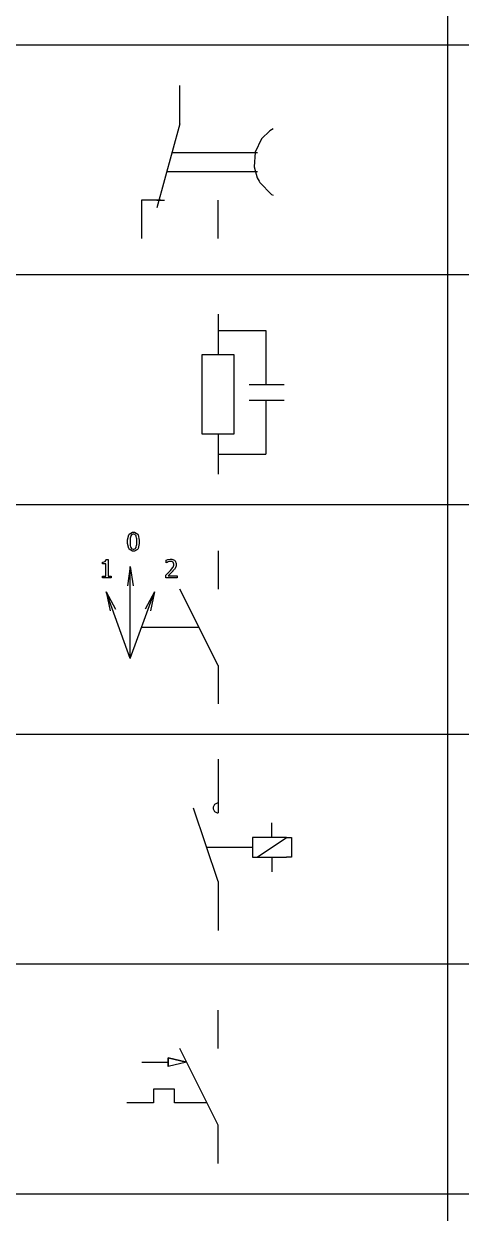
# Model space of a CAD drawing. Header units: millimetres. Extents: x 1974 to 2099, y 1386 to 1555.
# Drawn here: x 2084.14 to 2086.15, y 1476.05 to 1481.52 of the extents above; entities that cross this region are included whole.
import ezdxf

# ---------------------------------------------------------------- set-up
doc = ezdxf.new("R2010")
doc.units = ezdxf.units.MM
doc.layers.add('TEXTO', color=4, linetype='Continuous')

msp = doc.modelspace()

# ---------------------------------------------------------------- linework, layer by layer
at = {"layer": 'TEXTO', "color": 0}
for p, q in [((2086.0852, 1489.868), (2086.0852, 1472.9723)), ((2098.7779, 1481.4202), (2069.8934, 1481.4202)), ((2084.8532, 1481.0594), (2084.8532, 1481.2354)), ((2084.8532, 1481.0594), (2084.7476, 1480.6722)), ((2085.282, 1481.0358), (2085.2671, 1481.0273)), ((2085.2296, 1480.9896), (2085.2, 1480.929)), ((2085.2671, 1481.0273), (2085.2296, 1480.9896)), ((2084.8172, 1480.9273), (2085.2108, 1480.9273)), ((2085.2, 1480.929), (2085.1952, 1480.8616)), ((2084.7932, 1480.8393), (2085.2108, 1480.8393)), ((2085.1952, 1480.8616), (2085.209, 1480.8102)), ((2085.209, 1480.8102), (2085.2176, 1480.7954)), ((2085.2176, 1480.7954), (2085.2214, 1480.7887)), ((2085.2214, 1480.7887), (2085.2753, 1480.7348)), ((2084.7652, 1480.7074), (2084.6772, 1480.7074)), ((2084.6772, 1480.7074), (2084.6772, 1480.5314)), ((2084.7476, 1480.7074), (2084.7828, 1480.7074)), ((2085.0292, 1480.5314), (2085.0292, 1480.7074)), ((2085.2753, 1480.7348), (2085.282, 1480.7309)), ((2098.7779, 1480.3642), (2069.8934, 1480.3642)), ((2085.0292, 1480.1839), (2085.0292, 1479.9995)), ((2085.0292, 1480.1093), (2085.2486, 1480.1093)), ((2085.2486, 1480.1093), (2085.2486, 1479.8615)), ((2084.956, 1479.9995), (2085.1024, 1479.9995)), ((2084.956, 1479.6333), (2084.956, 1479.9995)), ((2085.1024, 1479.9995), (2085.1024, 1479.6333)), ((2085.1716, 1479.8615), (2085.3325, 1479.8615)), ((2085.1716, 1479.7884), (2085.3325, 1479.7884)), ((2085.2486, 1479.7884), (2085.2486, 1479.5412)), ((2085.1024, 1479.6333), (2084.956, 1479.6333)), ((2085.0292, 1479.6333), (2085.0292, 1479.449)), ((2085.0292, 1479.5412), (2085.2486, 1479.5412)), ((2098.7779, 1479.3082), (2069.8934, 1479.3082)), ((2084.6129, 1479.1466), (2084.6184, 1479.1699)), ((2084.6184, 1479.1699), (2084.6196, 1479.1717)), ((2084.6196, 1479.1717), (2084.6206, 1479.1735)), ((2084.6206, 1479.1735), (2084.6351, 1479.1822)), ((2084.6316, 1479.1703), (2084.6277, 1479.1648)), ((2084.6322, 1479.1706), (2084.6316, 1479.1703)), ((2084.6327, 1479.171), (2084.6322, 1479.1706)), ((2084.638, 1479.1729), (2084.6327, 1479.171)), ((2084.6351, 1479.1822), (2084.6399, 1479.1822)), ((2084.6399, 1479.1729), (2084.638, 1479.1729)), ((2084.6399, 1479.1822), (2084.645, 1479.1822)), ((2084.6417, 1479.1729), (2084.6399, 1479.1729)), ((2084.6471, 1479.171), (2084.6417, 1479.1729)), ((2084.645, 1479.1822), (2084.6593, 1479.1731)), ((2084.6477, 1479.1706), (2084.6471, 1479.171)), ((2084.6482, 1479.1703), (2084.6477, 1479.1706)), ((2084.6521, 1479.1648), (2084.6482, 1479.1703)), ((2084.6593, 1479.1731), (2084.6604, 1479.1712)), ((2084.6604, 1479.1712), (2084.6615, 1479.1695)), ((2084.6129, 1479.1381), (2084.6129, 1479.1466)), ((2084.6129, 1479.1304), (2084.6129, 1479.1381)), ((2084.6183, 1479.107), (2084.6129, 1479.1304)), ((2084.6249, 1479.1521), (2084.6244, 1479.1417)), ((2084.6244, 1479.1417), (2084.6244, 1479.1381)), ((2084.6244, 1479.1381), (2084.6244, 1479.1345)), ((2084.6244, 1479.1345), (2084.6249, 1479.1245)), ((2084.6251, 1479.1531), (2084.6249, 1479.1521)), ((2084.6249, 1479.1245), (2084.625, 1479.1234)), ((2084.625, 1479.1234), (2084.625, 1479.1224)), ((2084.625, 1479.1224), (2084.627, 1479.1136)), ((2084.6252, 1479.1543), (2084.6251, 1479.1531)), ((2084.6271, 1479.1633), (2084.6252, 1479.1543)), ((2084.6274, 1479.164), (2084.6271, 1479.1633)), ((2084.6277, 1479.1648), (2084.6274, 1479.164)), ((2084.6524, 1479.1641), (2084.6521, 1479.1648)), ((2084.6525, 1479.1634), (2084.6524, 1479.1641)), ((2084.6546, 1479.1545), (2084.6525, 1479.1634)), ((2084.6527, 1479.1134), (2084.6546, 1479.1221)), ((2084.6547, 1479.1534), (2084.6546, 1479.1545)), ((2084.6546, 1479.1221), (2084.6547, 1479.1231)), ((2084.6548, 1479.1524), (2084.6547, 1479.1534)), ((2084.6547, 1479.1231), (2084.6548, 1479.1242)), ((2084.6553, 1479.1422), (2084.6548, 1479.1524)), ((2084.6548, 1479.1242), (2084.6553, 1479.1349)), ((2084.6553, 1479.1384), (2084.6553, 1479.1422)), ((2084.6553, 1479.1349), (2084.6553, 1479.1384)), ((2084.6669, 1479.13), (2084.6614, 1479.1067)), ((2084.6615, 1479.1695), (2084.6669, 1479.1462)), ((2084.6669, 1479.1462), (2084.6669, 1479.1384)), ((2084.6669, 1479.1384), (2084.6669, 1479.13)), ((2084.6669, 1479.1384), (2084.6669, 1479.1384)), ((2084.6194, 1479.1051), (2084.6183, 1479.107)), ((2084.6206, 1479.1034), (2084.6194, 1479.1051)), ((2084.6348, 1479.0944), (2084.6206, 1479.1034)), ((2084.627, 1479.1136), (2084.6273, 1479.1128)), ((2084.6273, 1479.1128), (2084.6275, 1479.1121)), ((2084.6275, 1479.1121), (2084.6314, 1479.1065)), ((2084.6314, 1479.1065), (2084.632, 1479.106)), ((2084.632, 1479.106), (2084.6325, 1479.1057)), ((2084.6325, 1479.1057), (2084.638, 1479.1036)), ((2084.6399, 1479.0944), (2084.6348, 1479.0944)), ((2084.638, 1479.1036), (2084.6399, 1479.1036)), ((2084.6399, 1479.1036), (2084.6419, 1479.1036)), ((2084.6447, 1479.0944), (2084.6399, 1479.0944)), ((2084.6419, 1479.1036), (2084.6471, 1479.1056)), ((2084.6591, 1479.1032), (2084.6447, 1479.0944)), ((2084.6471, 1479.1056), (2084.6477, 1479.1059)), ((2084.6477, 1479.1059), (2084.6482, 1479.1063)), ((2084.6482, 1479.1063), (2084.6521, 1479.1119)), ((2084.6521, 1479.1119), (2084.6524, 1479.1126)), ((2084.6524, 1479.1126), (2084.6527, 1479.1134)), ((2084.6524, 1479.1126), (2084.6524, 1479.1126)), ((2084.6603, 1479.1049), (2084.6591, 1479.1032)), ((2084.6614, 1479.1067), (2084.6603, 1479.1049)), ((2085.0292, 1479.097), (2085.0292, 1478.921)), ((2084.4969, 1479.0371), (2084.4969, 1479.0448)), ((2084.4969, 1479.0448), (2084.5, 1479.0448)), ((2084.5121, 1479.0371), (2084.4969, 1479.0371)), ((2084.5, 1479.0448), (2084.5089, 1479.0469)), ((2084.5089, 1479.0469), (2084.5096, 1479.0473)), ((2084.5096, 1479.0473), (2084.5103, 1479.0478)), ((2084.5103, 1479.0478), (2084.5141, 1479.0555)), ((2084.5121, 1478.9804), (2084.5121, 1479.0371)), ((2084.5141, 1479.0555), (2084.5142, 1479.0566)), ((2084.5142, 1479.0566), (2084.5231, 1479.0566)), ((2084.5231, 1479.0566), (2084.5231, 1478.9804)), ((2084.6253, 1479.024), (2084.6123, 1478.9359)), ((2084.6253, 1479.024), (2084.6384, 1478.9359)), ((2084.6253, 1478.6016), (2084.6253, 1479.024)), ((2084.79, 1479.053), (2084.7906, 1479.0533)), ((2084.79, 1479.041), (2084.79, 1479.053)), ((2084.7906, 1479.041), (2084.79, 1479.041)), ((2084.7906, 1479.0533), (2084.7987, 1479.0561)), ((2084.7908, 1479.0412), (2084.7906, 1479.041)), ((2084.7938, 1479.0431), (2084.7908, 1479.0412)), ((2084.7942, 1479.0433), (2084.7938, 1479.0431)), ((2084.7944, 1479.0436), (2084.7942, 1479.0433)), ((2084.7984, 1479.0456), (2084.7944, 1479.0436)), ((2084.7987, 1479.0456), (2084.7984, 1479.0456)), ((2084.7987, 1479.0561), (2084.7998, 1479.0564)), ((2084.7992, 1479.0459), (2084.7987, 1479.0456)), ((2084.8041, 1479.0474), (2084.7992, 1479.0459)), ((2084.7998, 1479.0564), (2084.8008, 1479.0567)), ((2084.8008, 1479.0567), (2084.8089, 1479.058)), ((2084.8047, 1479.0475), (2084.8041, 1479.0474)), ((2084.8051, 1479.0477), (2084.8047, 1479.0475)), ((2084.8092, 1479.0482), (2084.8051, 1479.0477)), ((2084.8085, 1479.0041), (2084.8101, 1479.0059)), ((2084.8089, 1479.058), (2084.8116, 1479.058)), ((2084.8108, 1479.0482), (2084.8092, 1479.0482)), ((2084.8101, 1479.0059), (2084.8211, 1479.02)), ((2084.812, 1479.0482), (2084.8108, 1479.0482)), ((2084.8116, 1479.058), (2084.8162, 1479.058)), ((2084.816, 1479.0476), (2084.812, 1479.0482)), ((2084.8165, 1479.0474), (2084.816, 1479.0476)), ((2084.8162, 1479.058), (2084.829, 1479.0529)), ((2084.8169, 1479.0473), (2084.8165, 1479.0474)), ((2084.8208, 1479.0451), (2084.8169, 1479.0473)), ((2084.8211, 1479.0449), (2084.8208, 1479.0451)), ((2084.8215, 1479.0446), (2084.8211, 1479.0449)), ((2084.8211, 1479.02), (2084.8218, 1479.0211)), ((2084.824, 1479.0409), (2084.8215, 1479.0446)), ((2084.8269, 1479.01), (2084.8216, 1479.004)), ((2084.8218, 1479.0211), (2084.8223, 1479.0221)), ((2084.8223, 1479.0221), (2084.8252, 1479.0313)), ((2084.8242, 1479.0404), (2084.824, 1479.0409)), ((2084.8244, 1479.04), (2084.8242, 1479.0404)), ((2084.8252, 1479.0359), (2084.8244, 1479.04)), ((2084.8252, 1479.0343), (2084.8252, 1479.0359)), ((2084.8252, 1479.0313), (2084.8252, 1479.0343)), ((2084.8275, 1479.0107), (2084.8269, 1479.01)), ((2084.828, 1479.0113), (2084.8275, 1479.0107)), ((2084.8321, 1479.0173), (2084.828, 1479.0113)), ((2084.829, 1479.0529), (2084.8302, 1479.0518)), ((2084.8302, 1479.0518), (2084.8313, 1479.0508)), ((2084.8313, 1479.0508), (2084.8369, 1479.039)), ((2084.8325, 1479.0179), (2084.8321, 1479.0173)), ((2084.8328, 1479.0185), (2084.8325, 1479.0179)), ((2084.8355, 1479.025), (2084.8328, 1479.0185)), ((2084.8357, 1479.0256), (2084.8355, 1479.025)), ((2084.8359, 1479.0264), (2084.8357, 1479.0256)), ((2084.8369, 1479.0326), (2084.8359, 1479.0264)), ((2084.8369, 1479.039), (2084.8369, 1479.0349)), ((2084.8369, 1479.0349), (2084.8369, 1479.0326)), ((2084.4969, 1478.9719), (2084.4969, 1478.9804)), ((2084.4969, 1478.9804), (2084.5121, 1478.9804)), ((2084.538, 1478.9719), (2084.4969, 1478.9719)), ((2084.5231, 1478.9804), (2084.538, 1478.9804)), ((2084.538, 1478.9804), (2084.538, 1478.9719)), ((2084.538, 1478.9804), (2084.538, 1478.9804)), ((2084.7883, 1478.9838), (2084.7892, 1478.9846)), ((2084.7883, 1478.9719), (2084.7883, 1478.9838)), ((2084.8403, 1478.9719), (2084.7883, 1478.9719)), ((2084.7892, 1478.9846), (2084.798, 1478.9931)), ((2084.798, 1478.9931), (2084.7989, 1478.994)), ((2084.7989, 1478.994), (2084.7997, 1478.9948)), ((2084.7994, 1478.9823), (2084.7989, 1478.9816)), ((2084.7989, 1478.9816), (2084.8403, 1478.9816)), ((2084.8082, 1478.9904), (2084.7994, 1478.9823)), ((2084.7997, 1478.9948), (2084.8078, 1479.0033)), ((2084.8078, 1479.0033), (2084.8085, 1479.0041)), ((2084.8093, 1478.9914), (2084.8082, 1478.9904)), ((2084.8104, 1478.9925), (2084.8093, 1478.9914)), ((2084.8203, 1479.0025), (2084.8104, 1478.9925)), ((2084.8211, 1479.0034), (2084.8203, 1479.0025)), ((2084.8216, 1479.004), (2084.8211, 1479.0034)), ((2084.8403, 1478.9816), (2084.8403, 1478.9719)), ((2084.8403, 1478.9816), (2084.8403, 1478.9816)), ((2084.6253, 1478.6016), (2084.5146, 1478.9074)), ((2084.5146, 1478.9074), (2084.5323, 1478.8201)), ((2084.5146, 1478.9074), (2084.5569, 1478.829)), ((2084.6253, 1478.6016), (2084.736, 1478.9074)), ((2084.736, 1478.9074), (2084.6937, 1478.829)), ((2084.736, 1478.9074), (2084.7182, 1478.8201)), ((2085.0292, 1478.569), (2084.8532, 1478.921)), ((2084.6772, 1478.745), (2084.9412, 1478.745)), ((2085.0292, 1478.569), (2085.0292, 1478.393)), ((2098.7779, 1478.2522), (2069.8934, 1478.2522)), ((2085.0292, 1478.1395), (2085.0292, 1477.9142)), ((2085.0292, 1477.5764), (2084.9165, 1477.9142)), ((2085.0133, 1477.9303), (2085.0066, 1477.9183)), ((2085.0066, 1477.9183), (2085.0066, 1477.9142)), ((2085.0066, 1477.9142), (2085.0066, 1477.9103)), ((2085.0251, 1477.9368), (2085.0133, 1477.9303)), ((2085.0292, 1477.9368), (2085.0251, 1477.9368)), ((2085.0292, 1477.9142), (2085.0292, 1477.8918)), ((2085.0066, 1477.9103), (2085.0133, 1477.8983)), ((2085.0133, 1477.8983), (2085.0251, 1477.8918)), ((2085.0251, 1477.8918), (2085.0292, 1477.8918)), ((2085.277, 1477.7791), (2085.277, 1477.8467)), ((2085.3446, 1477.7791), (2085.1869, 1477.7791)), ((2085.1869, 1477.7791), (2085.1869, 1477.689)), ((2085.2094, 1477.689), (2085.3446, 1477.7791)), ((2085.3446, 1477.7791), (2085.3672, 1477.7791)), ((2085.3672, 1477.7791), (2085.3672, 1477.689)), ((2084.9766, 1477.7341), (2085.1869, 1477.7341)), ((2085.1869, 1477.689), (2085.3446, 1477.689)), ((2085.277, 1477.689), (2085.277, 1477.6214)), ((2085.3672, 1477.689), (2085.3446, 1477.689)), ((2085.0292, 1477.5764), (2085.0292, 1477.3511)), ((2098.7779, 1477.1963), (2069.8934, 1477.1963)), ((2085.0292, 1476.809), (2085.0292, 1476.9851)), ((2084.7998, 1476.7664), (2084.8846, 1476.7462)), ((2084.7998, 1476.7462), (2084.7998, 1476.7664)), ((2084.7998, 1476.7664), (2084.7998, 1476.726)), ((2084.8846, 1476.7462), (2084.7998, 1476.7664)), ((2085.0292, 1476.457), (2084.8532, 1476.809)), ((2084.6789, 1476.7462), (2084.7998, 1476.7462)), ((2084.7998, 1476.726), (2084.7998, 1476.7462)), ((2084.8846, 1476.7462), (2084.7998, 1476.726)), ((2084.8846, 1476.7462), (2084.7998, 1476.726)), ((2084.8282, 1476.6227), (2084.7325, 1476.6227)), ((2084.7325, 1476.6227), (2084.7325, 1476.5591)), ((2084.8282, 1476.5591), (2084.8282, 1476.6227)), ((2084.7325, 1476.5591), (2084.6089, 1476.5591)), ((2084.9782, 1476.5591), (2084.8282, 1476.5591)), ((2085.0292, 1476.281), (2085.0292, 1476.457)), ((2098.7779, 1476.1403), (2069.8934, 1476.1403))]:
    msp.add_line(p, q, dxfattribs=at)

doc.saveas('drawing.dxf')
